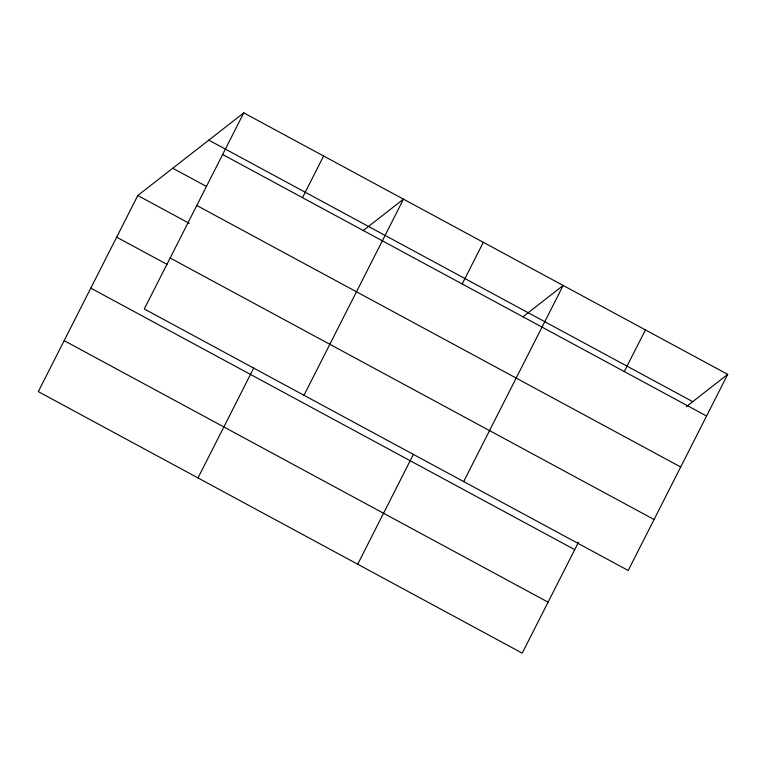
<?xml version="1.0" encoding="UTF-8"?>
<svg xmlns="http://www.w3.org/2000/svg" width="766" height="766" viewBox="0 0 766 766"><rect width="100%" height="100%" fill="white"/><g stroke="black" fill="none" stroke-linecap="round" stroke-linejoin="round"><path stroke-width="1.15" d="M243.78 112.861L144.286 308.976L628.206 570.488L727.7 374.373L243.78 112.861L137.794 195.512L38.3 391.627L522.221 653.139L578.493 542.223M302.493 197.657L323.625 156.005M197.992 477.927L253.728 368.063M303.978 395.275L403.471 199.16L363.094 230.652M462.185 283.956L483.317 242.305M357.693 564.226L413.42 454.362M463.669 481.575L563.163 285.459L522.785 316.952M624.3 371.567L645.432 329.916M686.422 406.564L727.7 374.373M208.802 140.14L692.723 401.652M222.647 154.512L706.568 416.024M172.771 168.242L206.389 186.406M196.785 205.48L680.706 467.001M137.794 195.512L189.269 223.337M170.148 257.998L654.068 519.511M116.662 237.163L167.093 264.414M90.8 288.14L574.73 549.653M64.162 340.65L548.083 602.172"/></g></svg>
